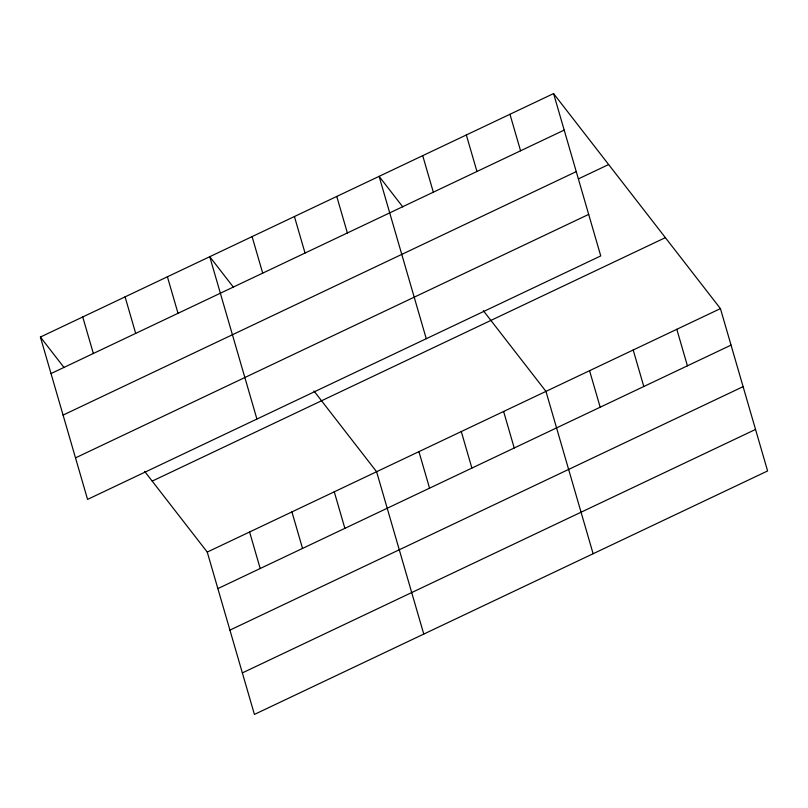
<?xml version="1.0" encoding="UTF-8"?>
<svg xmlns="http://www.w3.org/2000/svg" width="808" height="808" viewBox="0 0 808 808"><rect width="100%" height="100%" fill="white"/><g stroke="black" fill="none" stroke-linecap="round" stroke-linejoin="round"><path stroke-width="1.21" d="M553.581 93.577L600.748 255.924L87.567 499.394L40.4 337.047L553.581 93.577L720.433 308.606L767.6 470.953L254.419 714.423L207.252 552.076L144.632 471.367M51.005 373.569L564.186 130.098M63.075 415.09L576.255 171.619M578.447 178.861L608.646 164.539M75.498 457.873L588.678 214.403M152.197 481.114L665.368 237.643M207.252 552.076L720.433 308.606M217.867 588.598L731.048 345.117M229.927 630.119L743.107 386.648M242.36 672.902L755.541 429.432M402.808 206.909L379.104 176.356L426.26 338.704M483.325 310.676L545.955 391.385L593.123 553.732M233.462 287.254L209.747 256.702L256.914 419.049M313.979 391.022L376.599 471.731L423.766 634.078M40.4 337.047L64.105 367.6M676.811 329.3L687.426 365.822M633.189 349.995L643.804 386.517M589.577 370.69L600.182 407.212M509.959 114.271L520.574 150.793M466.337 134.966L476.952 171.488M503.616 411.474L514.221 447.986M422.715 155.661L433.33 192.183M461.277 431.553L471.892 468.074M418.938 451.642L429.553 488.163M336.764 196.445L347.369 232.967M294.425 216.534L305.03 253.045M334.27 491.82L344.875 528.331M252.086 236.613L262.701 273.134M291.93 511.908L302.535 548.42M249.591 531.987L260.196 568.509M167.407 276.791L178.023 313.312M125.078 296.879L135.683 333.391M82.739 316.958L93.344 353.48"/></g></svg>
